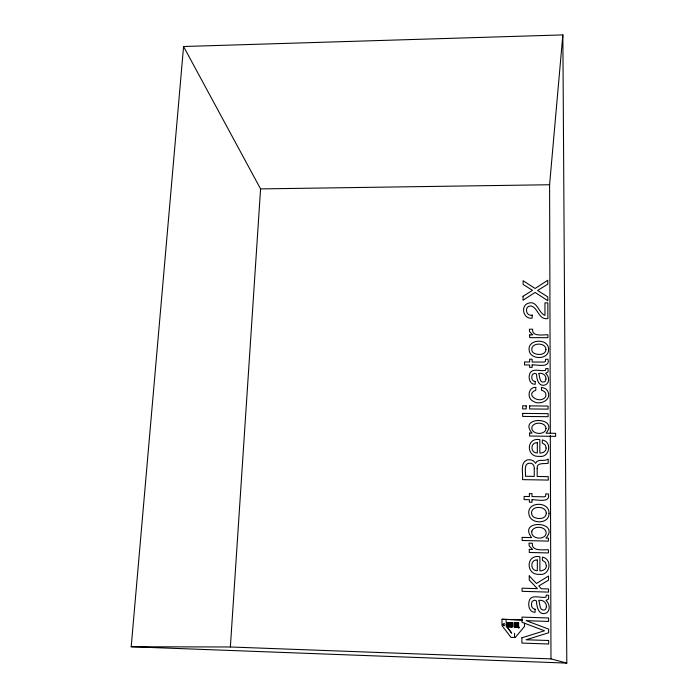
<?xml version="1.0" encoding="UTF-8"?>
<svg xmlns="http://www.w3.org/2000/svg" width="698" height="698" viewBox="0 0 698 698"><rect width="100%" height="100%" fill="white"/><g stroke="black" fill="none" stroke-linecap="round" stroke-linejoin="round"><path stroke-width="1.05" d="M524.53 623.218L524.468 626.499L515.255 637.518L510.962 637.37L501.975 625.556L502.028 619.266L522.427 619.937M515.595 627.048L515.621 622.852M515.962 627.04L516.188 622.86L515.953 627.066M516.895 627.092L516.721 622.878L517.488 622.904L517.471 627.083L516.895 627.092L516.913 622.921M517.288 622.904L517.27 627.083L517.488 622.904M518.204 627.118L518.221 622.939M518.57 627.127L518.588 622.948M507.786 626.787L507.812 622.616M508.353 626.778L508.38 622.599L507.603 622.572L507.577 626.752L508.353 626.778L508.38 622.599M509.086 626.804L509.112 622.633M509.653 626.821L509.68 622.642L508.903 622.616L508.886 626.795L509.653 626.821L509.68 622.642M510.413 622.703L510.186 626.839L510.212 622.66L510.98 622.686L510.962 626.865L510.98 622.686M511.713 622.721L511.686 626.917L511.512 622.703L512.28 622.729L512.053 626.909L512.28 622.729M514.313 622.808L514.286 627.005L514.112 622.79L514.888 622.817L514.662 626.996L514.888 622.817M514.566 637.466L514.574 633.287M515.595 627.031L515.412 622.834L516.188 622.86M506.102 622.564L506.12 619.44M506.853 626.752L507.08 622.555L507.053 626.734L511.704 633.165L506.853 626.752L506.067 626.717M131.198 646.749L230.366 646.985L260.572 188.905L183.565 46.513L562.85 34.9L566.802 663.1L131.198 646.749L183.565 46.513M550.321 433.266L549.588 184.752L562.85 34.9M518.553 628.348L519.495 627.179M260.572 188.905L549.588 184.752M522.348 620.025L502.028 619.266M518.797 622.948L518.021 622.921L518.003 627.101L518.78 627.127M510.186 626.839L510.962 626.865M511.486 626.883L512.262 626.909M514.094 626.97L514.871 626.996M515.394 627.013L516.171 627.04M516.703 627.057L517.471 627.083M230.366 646.985L550.975 658.886L566.802 663.1M550.321 435.447L550.975 658.886M531.981 499.759L531.981 502.29L529.389 502.237L529.389 499.707L524.119 499.602L524.137 496.435L529.398 496.54L529.398 493.565L531.989 493.617L531.989 496.592L544.327 496.828L545.644 496.191L545.784 493.879L548.296 493.922C551.08 503.581 536.692 499.332 531.981 499.759M532.146 364.984L532.138 367.366L529.625 367.357L529.634 364.975L524.521 364.949L524.53 361.965L529.634 361.992L529.642 359.191L532.146 359.2L532.146 362L544.117 362.061L545.4 361.442L545.531 359.261L547.965 359.278C550.574 368.5 536.614 364.365 532.146 364.984M532.208 315.138L532.199 318.079C523.421 319.736 520.097 305.96 528.177 303.255C537.303 299.957 538.332 312.948 544.972 315.409L544.955 302.888L547.834 302.88L547.869 318.637C538.446 320.05 538.263 307.722 530.934 305.968C524.067 305.75 525.655 316.648 532.208 315.138M534.267 468.471L534.258 476.402L525.454 476.245C526.013 472.45 523.168 463.21 529.756 463.202C532.722 462.87 534.502 465.775 534.267 468.471M535.104 609.249L535.104 612.321C529.555 612.478 527.906 605.812 529.067 601.414C530.698 593.44 540.889 598.526 546.028 597.122L546.229 595.167L548.628 595.246L548.663 598.971L545.984 600.446C549.745 603.473 550.87 611.003 545.749 613.237C538.446 615.741 536.587 606.196 536.518 601.022L534.642 600.175L532.234 601.292C530.785 604.049 531.204 609.022 535.104 609.249M535.218 381.509L535.218 384.293C530.131 384.65 528.299 378.639 529.477 374.573C531.169 367.2 540.732 371.798 545.609 370.315L545.792 368.544L548.078 368.561L548.113 371.921L545.557 373.325C549.213 375.96 550.094 382.932 545.33 384.886C538.699 387.373 536.518 378.953 536.561 374.049L534.773 373.325L532.487 374.39C531.065 376.903 531.606 381.483 535.218 381.509M535.785 387.364L535.785 390.269C525.088 394.169 538.001 403.261 544.03 398.357A3.813 3.673 7.6 0 0 545.81 395.941C546.551 393.122 544.204 390.662 541.5 390.313L541.5 387.407L544.676 388.306A6.343 6.116 7.5 0 1 547.625 391.011C552.38 399.753 540.095 405.852 533.228 401.315C526.737 398.523 528.098 386.989 535.785 387.364M537.172 468.646L537.172 476.455L548.253 476.647L548.262 480.084L522.444 479.631C523.552 473.715 519.425 462.6 527.391 459.921C530.515 459.24 534.11 460.348 535.558 463.376C537.416 458.577 543.419 461.413 547.058 459.712L548.209 459.066L548.218 463.254C544.292 464.179 536.396 462.032 537.172 468.646M537.329 560.005L537.329 570.694C530.044 571.06 529.904 559.238 537.329 560.005M537.329 442.785L537.329 452.923C530.201 453.403 530.157 442.026 537.329 442.785M526.213 405.852L526.205 408.915L522.68 408.88L522.689 405.817L526.213 405.852M529.259 575.894L529.25 580.038L537.416 588.641L522.087 588.187L522.078 591.319L548.532 592.113L548.523 588.964L541.273 588.754L538.786 585.945L548.506 580.178L548.497 576.016L536.448 583.502L529.259 575.894M529.302 549.405L529.302 552.45L548.436 552.947L548.427 549.727C543.611 549.605 531.257 551.682 532.356 543.253L528.979 543.166L529.224 545.993L532.6 549.483L529.302 549.405M529.686 334.866L529.677 337.64L547.913 337.675L547.904 334.761C543.533 334.569 531.684 337.143 532.591 329.22L529.372 329.212L529.608 331.777L532.827 334.874L529.686 334.866M529.599 433.065L529.59 436.023L555.608 436.363L555.599 433.31L546.054 433.188C559.84 416.627 517.419 416.017 532.059 433.092L529.599 433.065M529.642 405.887L529.634 408.949L548.087 409.133L548.078 406.07L529.642 405.887M522.165 537.381L522.156 540.479L548.41 541.116L548.401 538.167L545.958 538.106C560.878 521.066 517.148 519.111 531.632 537.608L522.165 537.381M521.921 637.789L521.903 643.067L548.654 644.018L548.645 640.485L526.091 639.787L548.628 632.754L548.619 629.107L526.135 620.635L548.602 621.456L548.593 617.974L521.991 617.102L521.973 622.276L544.492 630.765L521.921 637.789M522.671 413.399L522.654 416.418L548.105 416.697L548.096 413.67L522.671 413.399M523.055 296.301L523.046 300.262L535.104 292.401L547.825 300.742L547.817 296.92L537.617 290.473L547.782 284.165L547.773 280.256L535.113 288.483L523.107 280.736L523.099 284.47L532.522 290.324L523.055 296.301M546.351 565.633C546.674 569.158 542.974 571.034 539.894 570.851L539.886 556.76C525.673 553.889 525.646 575.309 539.231 574.314C549.989 576.278 552.982 559.072 542.425 557.1L542.433 560.267L545.408 562.387L546.351 565.633M546.115 448.011C546.412 451.432 542.782 453.159 539.833 453.046L539.824 439.67C526.091 436.974 525.873 457.478 539.188 456.335C549.509 458.228 552.65 441.712 542.302 439.958L542.302 442.968L545.199 444.94L546.115 448.011M549.029 513.536C549.239 522.279 537.111 524.015 531.64 519.207A7.879 7.704 33.9 0 1 528.997 514.609C525.943 501.347 549.788 500.806 549.029 513.536M548.611 349.663C548.654 357.917 537.181 359.522 531.85 355.212A7.547 7.207 2.2 0 1 529.293 350.989C526.536 338.67 549.064 337.745 548.611 349.663M546.281 513.178C546.307 519.277 537.765 519.513 533.822 517.096A4.363 4.267 33.9 0 1 531.736 514.182C529.686 505.439 546.246 505.247 546.281 513.178M545.958 349.375C545.888 355.142 537.774 355.334 533.953 353.214A4.179 3.987 2.1 0 1 531.937 350.544C530.096 342.404 545.749 341.959 545.958 349.375M531.824 531.161C530.358 538.812 543.48 540.566 545.967 534.336C547.939 526.606 534.04 524.791 531.824 531.161M546.028 428.345C545.757 435.953 530.035 434.61 531.998 426.722C534.38 421.479 545.4 422.028 546.028 428.345M546.447 606.728L545.635 609.18L544.676 609.93C538.865 611.221 540.453 603.587 538.699 600.393C542.765 599.486 546.7 602.487 546.447 606.728M546.002 378.988L545.225 381.221L544.309 381.919C538.952 383.324 540.226 376.353 538.638 373.43C542.311 372.531 546.22 374.992 546.002 378.988M503.031 624.535A1.047 1.012 63.6 0 0 504.506 625.556A1.047 1.012 63.6 0 0 504.61 623.768A1.047 1.012 63.6 0 0 503.031 624.535"/></g></svg>
